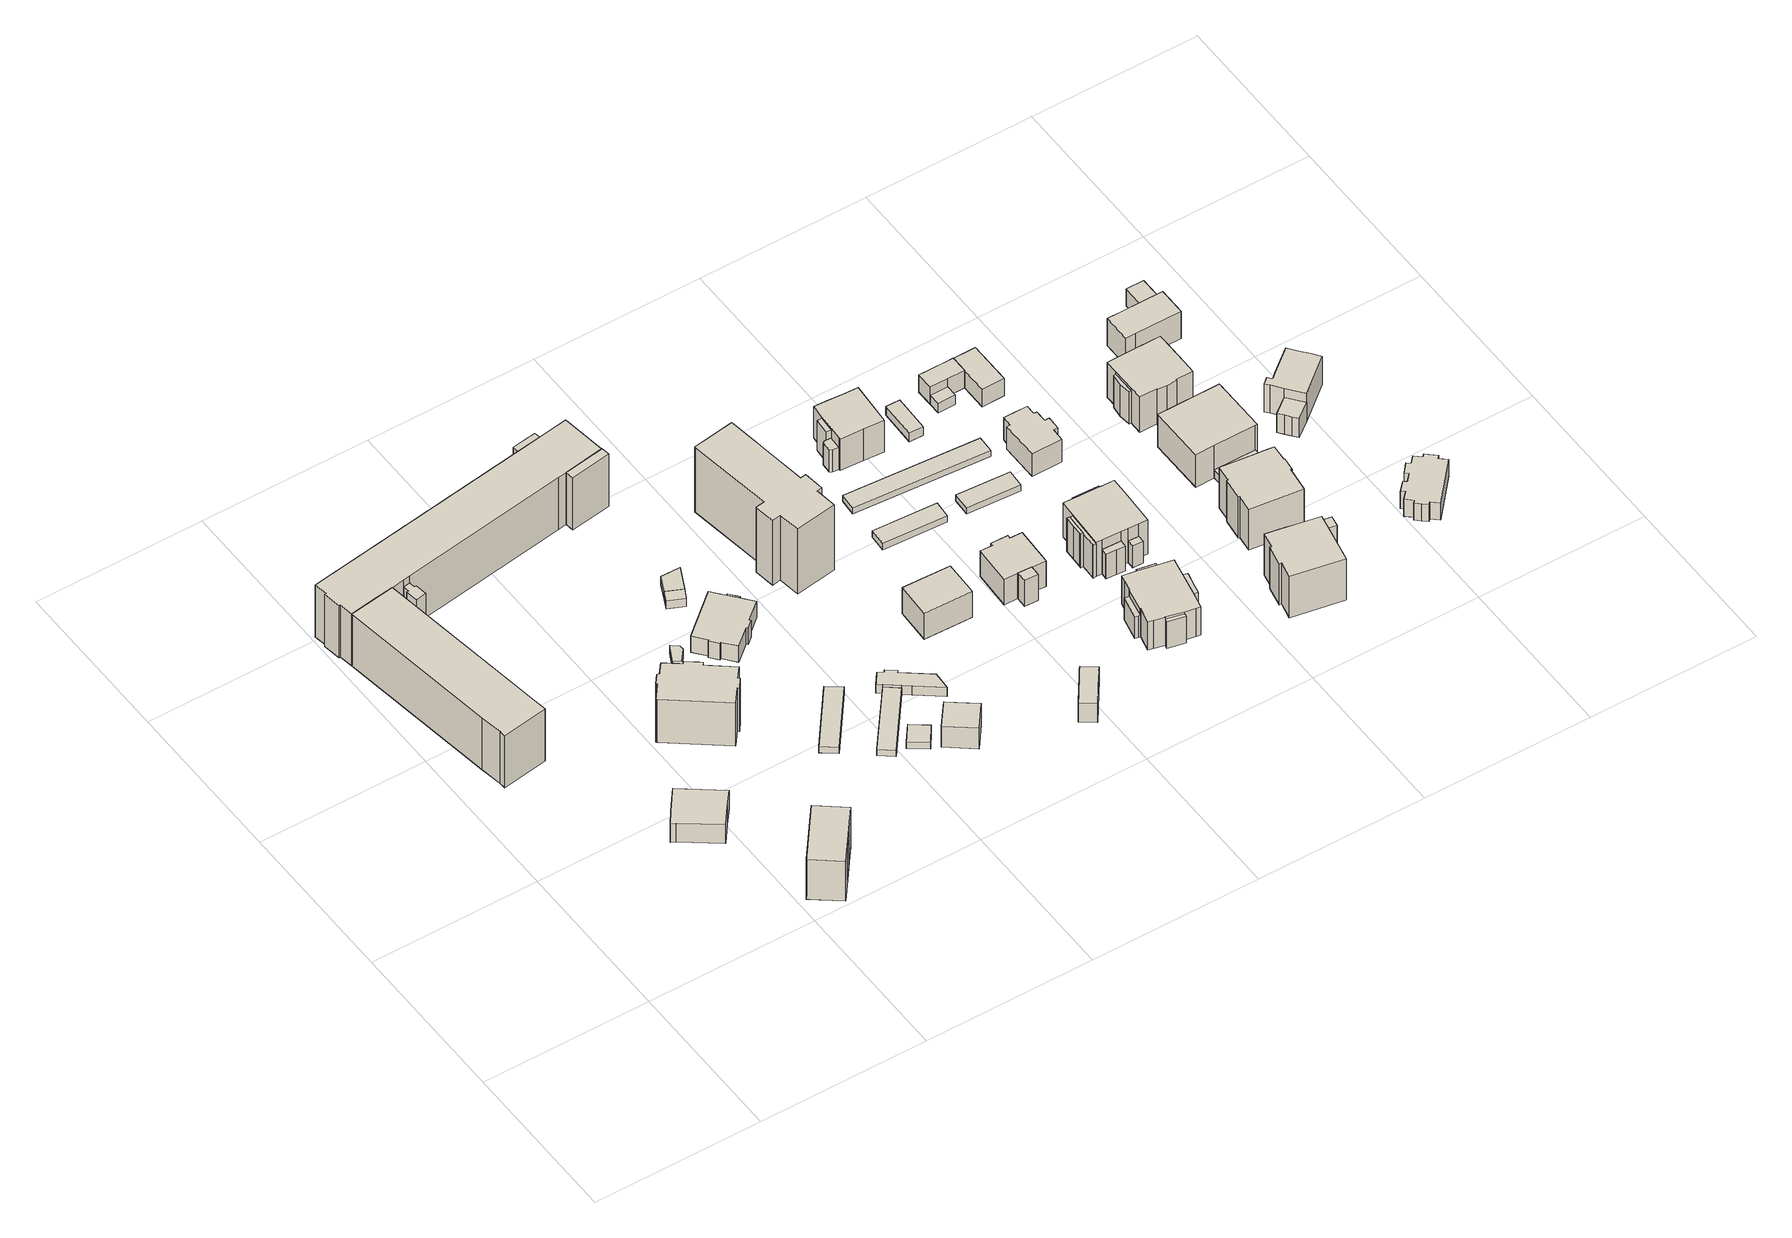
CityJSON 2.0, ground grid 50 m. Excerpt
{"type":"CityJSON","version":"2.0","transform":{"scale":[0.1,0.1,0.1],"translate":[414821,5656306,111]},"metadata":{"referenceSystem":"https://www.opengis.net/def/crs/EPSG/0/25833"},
"CityObjects":{
"building1":{"type":"Building","attributes":{"Dachtyp_tdc":"tdcGableRoof","Gemeindeschluessel":14612000,"Dachneigung":30.15,"QualitaetDacherkennung":84,"Geometrietyp2DReferenz":"3000","measuredHeight":8.69,"function":"31001_9998","roofType":"3100"},"geometry":[{"type":"Solid","lod":"1","boundaries":[[[[0,1,2,3,4,5,6,7]],[[8,9,10,11,12,13,14,15]],[[7,9,8,0]],[[6,10,9,7]],[[5,11,10,6]],[[4,12,11,5]],[[3,13,12,4]],[[2,14,13,3]],[[1,15,14,2]],[[0,8,15,1]]]]}]},
"building2":{"type":"Building","attributes":{"Dachtyp_tdc":"tdcFreeFormRoof","Gemeindeschluessel":14612000,"Dachneigung":37.11,"QualitaetDacherkennung":81,"Geometrietyp2DReferenz":"3000","measuredHeight":16.28,"function":"31001_9998","roofType":"5000"},"geometry":[{"type":"Solid","lod":"1","boundaries":[[[[16,17,18,19,20,21,22]],[[23,24,25,26,27,28,29]],[[22,24,23,16]],[[21,25,24,22]],[[20,26,25,21]],[[19,27,26,20]],[[18,28,27,19]],[[17,29,28,18]],[[16,23,29,17]]]]}]},
"building3":{"type":"Building","attributes":{"name":"Universitätsklinikum Carl Gustav Carus Dresden","Gemeindeschluessel":14612000,"Geometrietyp2DReferenz":"3000","function":"31001_3051","roofType":"9999"},"children":["building3-1","building3-2","building3-3","building3-4","building3-5","building3-6"]},
"building3-1":{"type":"BuildingPart","attributes":{"Dachtyp_tdc":"tdcGableRoof","Dachneigung":32.02,"QualitaetDacherkennung":61,"Geometrietyp2DReferenz":"3000","measuredHeight":19.4,"roofType":"3100"},"parents":["building3"],"geometry":[{"type":"Solid","lod":"1","boundaries":[[[[30,31,32,33,34,35]],[[36,37,38,39,40,41]],[[35,37,36,30]],[[34,38,37,35]],[[33,39,38,34]],[[32,40,39,33]],[[31,41,40,32]],[[30,36,41,31]]]]}]},
"building3-2":{"type":"BuildingPart","attributes":{"Dachtyp_tdc":"tdcPolyFlatRoof","Dachneigung":0,"QualitaetDacherkennung":53,"Geometrietyp2DReferenz":"3000","measuredHeight":16.36,"roofType":"1000"},"parents":["building3"],"geometry":[{"type":"Solid","lod":"1","boundaries":[[[[42,43,44,45,46,47,48,49]],[[50,51,52,53,54,55,56,57]],[[49,51,50,42]],[[48,52,51,49]],[[47,53,52,48]],[[46,54,53,47]],[[45,55,54,46]],[[44,56,55,45]],[[43,57,56,44]],[[42,50,57,43]]]]}]},
"building3-3":{"type":"BuildingPart","attributes":{"Dachtyp_tdc":"tdcPolyFlatRoof","Dachneigung":36.08,"QualitaetDacherkennung":51,"Geometrietyp2DReferenz":"3000","measuredHeight":17.24,"roofType":"2100"},"parents":["building3"],"geometry":[{"type":"Solid","lod":"1","boundaries":[[[[58,59,60,61]],[[62,63,64,65]],[[61,63,62,58]],[[60,64,63,61]],[[59,65,64,60]],[[58,62,65,59]]]]}]},
"building3-4":{"type":"BuildingPart","attributes":{"Dachtyp_tdc":"tdcHipRoof","Dachneigung":37.6,"QualitaetDacherkennung":72,"Geometrietyp2DReferenz":"3000","measuredHeight":21.62,"roofType":"3200"},"parents":["building3"],"geometry":[{"type":"Solid","lod":"1","boundaries":[[[[66,67,68,69,70,71,72,73,74,75,76,77,78,79,80]],[[38,81,82,83,84,54,53,85,86,87,88,89,90,91,40]],[[79,81,38,80]],[[78,82,81,79]],[[77,83,82,78]],[[76,84,83,77]],[[75,54,84,76]],[[74,53,54,75]],[[73,85,53,74]],[[72,86,85,73]],[[71,87,86,72]],[[70,88,87,71]],[[69,89,88,70]],[[68,90,89,69]],[[67,91,90,68]],[[66,40,91,67]],[[80,38,40,66]]]]}]},
"building3-5":{"type":"BuildingPart","attributes":{"Dachtyp_tdc":"tdcGableRoof","Dachneigung":40.35,"QualitaetDacherkennung":39,"Geometrietyp2DReferenz":"3000","measuredHeight":21.62,"roofType":"3100"},"parents":["building3"],"geometry":[{"type":"Solid","lod":"1","boundaries":[[[[92,93,94,95]],[[82,96,97,83]],[[95,96,82,92]],[[94,97,96,95]],[[93,83,97,94]],[[92,82,83,93]]]]}]},
"building3-6":{"type":"BuildingPart","attributes":{"Dachtyp_tdc":"tdcHipAndGableRoof","Dachneigung":37.41,"QualitaetDacherkennung":84,"Geometrietyp2DReferenz":"3000","measuredHeight":21.58,"roofType":"5000"},"parents":["building3"],"geometry":[{"type":"Solid","lod":"1","boundaries":[[[[98,99,100,101,102,103,104,105,106]],[[86,107,85,64,63,108,109,110,111]],[[106,107,86,98]],[[105,85,107,106]],[[104,64,85,105]],[[103,63,64,104]],[[102,108,63,103]],[[101,109,108,102]],[[100,110,109,101]],[[99,111,110,100]],[[98,86,111,99]]]]}]},
"building4":{"type":"Building","attributes":{"Dachtyp_tdc":"tdcHipRoof","Gemeindeschluessel":14612000,"Dachneigung":28.45,"QualitaetDacherkennung":73,"Geometrietyp2DReferenz":"3000","measuredHeight":17.47,"function":"31001_9998","roofType":"3200"},"geometry":[{"type":"Solid","lod":"1","boundaries":[[[[112,113,114,115,116,117,118,119,120,121,122,123,124,125,126,127,128,129,130,131]],[[132,133,134,135,136,137,138,139,140,141,142,143,144,145,146,147,148,149,150,151]],[[131,133,132,112]],[[130,134,133,131]],[[129,135,134,130]],[[128,136,135,129]],[[127,137,136,128]],[[126,138,137,127]],[[125,139,138,126]],[[124,140,139,125]],[[123,141,140,124]],[[122,142,141,123]],[[121,143,142,122]],[[120,144,143,121]],[[119,145,144,120]],[[118,146,145,119]],[[117,147,146,118]],[[116,148,147,117]],[[115,149,148,116]],[[114,150,149,115]],[[113,151,150,114]],[[112,132,151,113]]]]}]},
"building5":{"type":"Building","attributes":{"Dachtyp_tdc":"tdcPolyFlatRoof","Gemeindeschluessel":14612000,"Dachneigung":4.74,"QualitaetDacherkennung":60,"Geometrietyp2DReferenz":"3000","measuredHeight":3.16,"function":"31001_9998","roofType":"2100"},"geometry":[{"type":"Solid","lod":"1","boundaries":[[[[152,153,154,155,156,157,158,159,160]],[[161,162,163,164,165,166,167,168,169]],[[160,162,161,152]],[[159,163,162,160]],[[158,164,163,159]],[[157,165,164,158]],[[156,166,165,157]],[[155,167,166,156]],[[154,168,167,155]],[[153,169,168,154]],[[152,161,169,153]]]]}]},
"building6":{"type":"Building","attributes":{"Dachtyp_tdc":"tdcPolyFlatRoof","Gemeindeschluessel":14612000,"Dachneigung":6.31,"QualitaetDacherkennung":69,"Geometrietyp2DReferenz":"3000","measuredHeight":3.09,"function":"31001_9998","roofType":"2100"},"geometry":[{"type":"Solid","lod":"1","boundaries":[[[[170,171,172,173,174]],[[165,164,175,176,177]],[[174,164,165,170]],[[173,175,164,174]],[[172,176,175,173]],[[171,177,176,172]],[[170,165,177,171]]]]}]},
"building7":{"type":"Building","attributes":{"Dachtyp_tdc":"tdcPolyFlatRoof","Gemeindeschluessel":14612000,"Dachneigung":2.69,"QualitaetDacherkennung":79,"Geometrietyp2DReferenz":"3000","measuredHeight":2.33,"function":"31001_2463","roofType":"2100"},"geometry":[{"type":"Solid","lod":"1","boundaries":[[[[178,179,180,181]],[[182,183,184,185]],[[181,183,182,178]],[[180,184,183,181]],[[179,185,184,180]],[[178,182,185,179]]]]}]},
"building8":{"type":"Building","attributes":{"Gemeindeschluessel":14612000,"Geometrietyp2DReferenz":"3000","function":"31001_9998","roofType":"9999"},"children":["building8-1","building8-2"]},
"building8-1":{"type":"BuildingPart","attributes":{"Dachtyp_tdc":"tdcHipRoof","Dachneigung":27.41,"QualitaetDacherkennung":85,"Geometrietyp2DReferenz":"3000","measuredHeight":7.79,"roofType":"3200"},"parents":["building8"],"geometry":[{"type":"Solid","lod":"1","boundaries":[[[[186,187,188,189,190,191,192,193,194,195,196,197,198,199,200]],[[201,202,203,204,205,206,207,208,209,210,211,212,213,214,215]],[[200,202,201,186]],[[199,203,202,200]],[[198,204,203,199]],[[197,205,204,198]],[[196,206,205,197]],[[195,207,206,196]],[[194,208,207,195]],[[193,209,208,194]],[[192,210,209,193]],[[191,211,210,192]],[[190,212,211,191]],[[189,213,212,190]],[[188,214,213,189]],[[187,215,214,188]],[[186,201,215,187]]]]}]},
"building8-2":{"type":"BuildingPart","attributes":{"Dachtyp_tdc":"tdcPolyFlatRoof","Dachneigung":28.99,"QualitaetDacherkennung":50,"Geometrietyp2DReferenz":"3000","measuredHeight":4.67,"roofType":"2100"},"parents":["building8"],"geometry":[{"type":"Solid","lod":"1","boundaries":[[[[216,217,218,219]],[[211,220,221,212]],[[219,220,211,216]],[[218,221,220,219]],[[217,212,221,218]],[[216,211,212,217]]]]}]},
"building9":{"type":"Building","attributes":{"Dachtyp_tdc":"tdcPolyFlatRoof","Gemeindeschluessel":14612000,"Dachneigung":0,"QualitaetDacherkennung":72,"Geometrietyp2DReferenz":"3000","measuredHeight":2.85,"function":"31001_9998","roofType":"1000"},"geometry":[{"type":"Solid","lod":"1","boundaries":[[[[222,223,224,225]],[[226,227,228,229]],[[225,227,226,222]],[[224,228,227,225]],[[223,229,228,224]],[[222,226,229,223]]]]}]},
"building10":{"type":"Building","attributes":{"Dachtyp_tdc":"tdcPolyFlatRoof","Gemeindeschluessel":14612000,"Dachneigung":0,"QualitaetDacherkennung":70,"Geometrietyp2DReferenz":"3000","measuredHeight":2.24,"function":"31001_2463","roofType":"1000"},"geometry":[{"type":"Solid","lod":"1","boundaries":[[[[230,231,232,233]],[[234,235,236,237]],[[233,235,234,230]],[[232,236,235,233]],[[231,237,236,232]],[[230,234,237,231]]]]}]},
"building11":{"type":"Building","attributes":{"Dachtyp_tdc":"tdcPolyFlatRoof","Gemeindeschluessel":14612000,"Dachneigung":0,"QualitaetDacherkennung":82,"Geometrietyp2DReferenz":"3000","measuredHeight":2.35,"function":"31001_9998","roofType":"1000"},"geometry":[{"type":"Solid","lod":"1","boundaries":[[[[238,239,240,241]],[[242,243,244,245]],[[241,243,242,238]],[[240,244,243,241]],[[239,245,244,240]],[[238,242,245,239]]]]}]},
"building12":{"type":"Building","attributes":{"Dachtyp_tdc":"tdcPolyFlatRoof","Gemeindeschluessel":14612000,"Dachneigung":0,"QualitaetDacherkennung":76,"Geometrietyp2DReferenz":"3000","measuredHeight":2.82,"function":"31001_9998","roofType":"1000"},"geometry":[{"type":"Solid","lod":"1","boundaries":[[[[224,223,246,247]],[[228,248,249,229]],[[247,248,228,224]],[[246,249,248,247]],[[223,229,249,246]],[[224,228,229,223]]]]}]},
"building13":{"type":"Building","attributes":{"Dachtyp_tdc":"tdcTentRoof","Gemeindeschluessel":14612000,"Dachneigung":28.38,"QualitaetDacherkennung":79,"Geometrietyp2DReferenz":"3000","measuredHeight":8.65,"function":"31001_9998","roofType":"3500"},"geometry":[{"type":"Solid","lod":"1","boundaries":[[[[250,251,252,253]],[[254,255,256,257]],[[253,255,254,250]],[[252,256,255,253]],[[251,257,256,252]],[[250,254,257,251]]]]}]},
"building14":{"type":"Building","attributes":{"Dachtyp_tdc":"tdcPolyFlatRoof","Gemeindeschluessel":14612000,"Dachneigung":5.98,"QualitaetDacherkennung":64,"Geometrietyp2DReferenz":"3000","measuredHeight":3.49,"function":"31001_9998","roofType":"2100"},"geometry":[{"type":"Solid","lod":"1","boundaries":[[[[258,259,260,261,262,263,264,265,266,267,268]],[[269,270,271,272,273,274,275,276,277,278,279]],[[268,270,269,258]],[[267,271,270,268]],[[266,272,271,267]],[[265,273,272,266]],[[264,274,273,265]],[[263,275,274,264]],[[262,276,275,263]],[[261,277,276,262]],[[260,278,277,261]],[[259,279,278,260]],[[258,269,279,259]]]]}]},
"building15":{"type":"Building","attributes":{"name":"Universitätsklinikum Carl Gustav Carus Dresden","Dachtyp_tdc":"tdcFreeFormRoof","Gemeindeschluessel":14612000,"Dachneigung":13.15,"QualitaetDacherkennung":20,"Geometrietyp2DReferenz":"3000","measuredHeight":24.28,"function":"31001_3051","roofType":"5000"},"geometry":[{"type":"Solid","lod":"1","boundaries":[[[[280,281,282,283,284,285,286,287,288,289,290,291,292,293,294]],[[295,296,297,298,299,300,301,302,303,304,305,306,307,308,309]],[[294,296,295,280]],[[293,297,296,294]],[[292,298,297,293]],[[291,299,298,292]],[[290,300,299,291]],[[289,301,300,290]],[[288,302,301,289]],[[287,303,302,288]],[[286,304,303,287]],[[285,305,304,286]],[[284,306,305,285]],[[283,307,306,284]],[[282,308,307,283]],[[281,309,308,282]],[[280,295,309,281]]]]}]},
"building16":{"type":"Building","attributes":{"Dachtyp_tdc":"tdcGableRoof","Gemeindeschluessel":14612000,"Dachneigung":38.38,"QualitaetDacherkennung":42,"Geometrietyp2DReferenz":"3000","measuredHeight":12.03,"function":"31001_9998","roofType":"3100"},"geometry":[{"type":"Solid","lod":"1","boundaries":[[[[310,311,312,313]],[[314,315,316,317]],[[313,315,314,310]],[[312,316,315,313]],[[311,317,316,312]],[[310,314,317,311]]]]}]},
"building17":{"type":"Building","attributes":{"Dachtyp_tdc":"tdcGableRoof","Gemeindeschluessel":14612000,"Dachneigung":11.23,"QualitaetDacherkennung":9,"Geometrietyp2DReferenz":"3000","measuredHeight":7.99,"function":"31001_9998","roofType":"3100"},"geometry":[{"type":"Solid","lod":"1","boundaries":[[[[318,319,320,321,322,323,324,325]],[[326,327,328,329,330,331,332,333]],[[325,327,326,318]],[[324,328,327,325]],[[323,329,328,324]],[[322,330,329,323]],[[321,331,330,322]],[[320,332,331,321]],[[319,333,332,320]],[[318,326,333,319]]]]}]},
"building18":{"type":"Building","attributes":{"Dachtyp_tdc":"tdcPolyFlatRoof","Gemeindeschluessel":14612000,"Dachneigung":2.63,"QualitaetDacherkennung":69,"Geometrietyp2DReferenz":"3000","measuredHeight":2.4,"function":"31001_2463","roofType":"2100"},"geometry":[{"type":"Solid","lod":"1","boundaries":[[[[334,335,336,337]],[[338,339,340,341]],[[337,339,338,334]],[[336,340,339,337]],[[335,341,340,336]],[[334,338,341,335]]]]}]},
"building19":{"type":"Building","attributes":{"Gemeindeschluessel":14612000,"Geometrietyp2DReferenz":"3000","function":"31001_9998","roofType":"9999"},"children":["building19-1","building19-2"]},
"building19-1":{"type":"BuildingPart","attributes":{"Dachtyp_tdc":"tdcGableRoof","Dachneigung":32.02,"QualitaetDacherkennung":70,"Geometrietyp2DReferenz":"3000","measuredHeight":9.95,"roofType":"3100"},"parents":["building19"],"geometry":[{"type":"Solid","lod":"1","boundaries":[[[[342,343,344,345]],[[346,347,348,349]],[[345,347,346,342]],[[344,348,347,345]],[[343,349,348,344]],[[342,346,349,343]]]]}]},
"building19-2":{"type":"BuildingPart","attributes":{"Dachtyp_tdc":"tdcFreeFormRoof","Dachneigung":32.27,"QualitaetDacherkennung":68,"Geometrietyp2DReferenz":"3000","measuredHeight":11.32,"roofType":"5000"},"parents":["building19"],"geometry":[{"type":"Solid","lod":"1","boundaries":[[[[350,351,352,353,354,355,356,357,358,359]],[[346,360,361,362,363,364,365,366,367,347]],[[358,360,346,359]],[[357,361,360,358]],[[356,362,361,357]],[[355,363,362,356]],[[354,364,363,355]],[[353,365,364,354]],[[352,366,365,353]],[[351,367,366,352]],[[350,347,367,351]],[[359,346,347,350]]]]}]},
"building20":{"type":"Building","attributes":{"Gemeindeschluessel":14612000,"Geometrietyp2DReferenz":"3000","function":"31001_9998","roofType":"9999"},"children":["building20-1","building20-2","building20-3","building20-4"]},
"building20-1":{"type":"BuildingPart","attributes":{"Dachtyp_tdc":"tdcGableRoof","Dachneigung":64.14,"QualitaetDacherkennung":11,"Geometrietyp2DReferenz":"3000","measuredHeight":8.4,"roofType":"3100"},"parents":["building20"],"geometry":[{"type":"Solid","lod":"1","boundaries":[[[[368,369,370,371]],[[372,373,374,375]],[[371,373,372,368]],[[370,374,373,371]],[[369,375,374,370]],[[368,372,375,369]]]]}]},
"building20-2":{"type":"BuildingPart","attributes":{"Dachtyp_tdc":"tdcHipAndGableRoof","Dachneigung":10.52,"QualitaetDacherkennung":44,"Geometrietyp2DReferenz":"3000","measuredHeight":11.91,"roofType":"5000"},"parents":["building20"],"geometry":[{"type":"Solid","lod":"1","boundaries":[[[[376,377,378,379,380,381,382,383,384,385]],[[386,387,388,389,390,374,373,391,392,393]],[[385,387,386,376]],[[384,388,387,385]],[[383,389,388,384]],[[382,390,389,383]],[[381,374,390,382]],[[380,373,374,381]],[[379,391,373,380]],[[378,392,391,379]],[[377,393,392,378]],[[376,386,393,377]]]]}]},
"building20-3":{"type":"BuildingPart","attributes":{"Dachtyp_tdc":"tdcPolyFlatRoof","Dachneigung":11.45,"QualitaetDacherkennung":56,"Geometrietyp2DReferenz":"3000","measuredHeight":8.16,"roofType":"2100"},"parents":["building20"],"geometry":[{"type":"Solid","lod":"1","boundaries":[[[[394,395,396,397,398,399,400]],[[401,402,403,404,405,388,387]],[[400,402,401,394]],[[399,403,402,400]],[[398,404,403,399]],[[397,405,404,398]],[[396,388,405,397]],[[395,387,388,396]],[[394,401,387,395]]]]}]},
"building20-4":{"type":"BuildingPart","attributes":{"Dachtyp_tdc":"tdcPolyFlatRoof","Dachneigung":0,"QualitaetDacherkennung":85,"Geometrietyp2DReferenz":"3000","measuredHeight":10.81,"roofType":"1000"},"parents":["building20"],"geometry":[{"type":"Solid","lod":"1","boundaries":[[[[406,407,408,409]],[[405,410,389,388]],[[409,410,405,406]],[[408,389,410,409]],[[407,388,389,408]],[[406,405,388,407]]]]}]},
"building21":{"type":"Building","attributes":{"Dachtyp_tdc":"tdcPolyFlatRoof","Gemeindeschluessel":14612000,"Dachneigung":2.94,"QualitaetDacherkennung":84,"Geometrietyp2DReferenz":"3000","measuredHeight":2.31,"function":"31001_2463","roofType":"2100"},"geometry":[{"type":"Solid","lod":"1","boundaries":[[[[411,412,413,414]],[[415,416,417,418]],[[414,416,415,411]],[[413,417,416,414]],[[412,418,417,413]],[[411,415,418,412]]]]}]},
"building22":{"type":"Building","attributes":{"Gemeindeschluessel":14612000,"Geometrietyp2DReferenz":"3000","function":"31001_9998","roofType":"9999"},"children":["building22-1","building22-2","building22-3","building22-4","building22-5"]},
"building22-1":{"type":"BuildingPart","attributes":{"Dachtyp_tdc":"tdcFreeFormRoof","Dachneigung":71.74,"QualitaetDacherkennung":34,"Geometrietyp2DReferenz":"3000","measuredHeight":8.92,"roofType":"5000"},"parents":["building22"],"geometry":[{"type":"Solid","lod":"1","boundaries":[[[[419,420,421,422,423,424]],[[425,426,427,428,429,430]],[[424,426,425,419]],[[423,427,426,424]],[[422,428,427,423]],[[421,429,428,422]],[[420,430,429,421]],[[419,425,430,420]]]]}]},
"building22-2":{"type":"BuildingPart","attributes":{"Dachtyp_tdc":"tdcHipRoof","Dachneigung":19.64,"QualitaetDacherkennung":79,"Geometrietyp2DReferenz":"3000","measuredHeight":11.51,"roofType":"3200"},"parents":["building22"],"geometry":[{"type":"Solid","lod":"1","boundaries":[[[[431,432,433,434,435,436,437,438,439,440,441,442,443,444,445,446,447,448,449]],[[427,450,451,452,453,454,455,456,457,458,459,460,461,462,463,464,465,466,428]],[[449,450,427,431]],[[448,451,450,449]],[[447,452,451,448]],[[446,453,452,447]],[[445,454,453,446]],[[444,455,454,445]],[[443,456,455,444]],[[442,457,456,443]],[[441,458,457,442]],[[440,459,458,441]],[[439,460,459,440]],[[438,461,460,439]],[[437,462,461,438]],[[436,463,462,437]],[[435,464,463,436]],[[434,465,464,435]],[[433,466,465,434]],[[432,428,466,433]],[[431,427,428,432]]]]}]},
"building22-3":{"type":"BuildingPart","attributes":{"Dachtyp_tdc":"tdcGableRoof","Dachneigung":20.55,"QualitaetDacherkennung":45,"Geometrietyp2DReferenz":"3000","measuredHeight":10.06,"roofType":"3100"},"parents":["building22"],"geometry":[{"type":"Solid","lod":"1","boundaries":[[[[467,468,469,470,471]],[[461,472,473,463,462]],[[471,472,461,467]],[[470,473,472,471]],[[469,463,473,470]],[[468,462,463,469]],[[467,461,462,468]]]]}]},
"building22-4":{"type":"BuildingPart","attributes":{"Dachtyp_tdc":"tdcGableRoof","Dachneigung":20.48,"QualitaetDacherkennung":69,"Geometrietyp2DReferenz":"3000","measuredHeight":10.44,"roofType":"3100"},"parents":["building22"],"geometry":[{"type":"Solid","lod":"1","boundaries":[[[[474,475,476,477,478,479,480,481]],[[482,457,483,484,485,486,487,458]],[[481,457,482,474]],[[480,483,457,481]],[[479,484,483,480]],[[478,485,484,479]],[[477,486,485,478]],[[476,487,486,477]],[[475,458,487,476]],[[474,482,458,475]]]]}]},
"building22-5":{"type":"BuildingPart","attributes":{"Dachtyp_tdc":"tdcGableRoof","Dachneigung":20.43,"QualitaetDacherkennung":37,"Geometrietyp2DReferenz":"3000","measuredHeight":10.08,"roofType":"3100"},"parents":["building22"],"geometry":[{"type":"Solid","lod":"1","boundaries":[[[[488,489,490,491]],[[453,492,493,454]],[[491,492,453,488]],[[490,493,492,491]],[[489,454,493,490]],[[488,453,454,489]]]]}]},
"building23":{"type":"Building","attributes":{"Dachtyp_tdc":"tdcPolyFlatRoof","Gemeindeschluessel":14612000,"Dachneigung":3,"QualitaetDacherkennung":87,"Geometrietyp2DReferenz":"3000","measuredHeight":2.35,"function":"31001_2463","roofType":"2100"},"geometry":[{"type":"Solid","lod":"1","boundaries":[[[[494,495,496,497]],[[498,499,500,501]],[[497,499,498,494]],[[496,500,499,497]],[[495,501,500,496]],[[494,498,501,495]]]]}]},
"building24":{"type":"Building","attributes":{"Gemeindeschluessel":14612000,"Geometrietyp2DReferenz":"3000","function":"31001_9998","roofType":"9999"},"children":["building24-1","building24-2","building24-3","building24-4","building24-5","building24-6","building24-7"]},
"building24-1":{"type":"BuildingPart","attributes":{"Dachtyp_tdc":"tdcFreeFormRoof","Dachneigung":20.09,"QualitaetDacherkennung":16,"Geometrietyp2DReferenz":"3000","measuredHeight":7.92,"roofType":"5000"},"parents":["building24"],"geometry":[{"type":"Solid","lod":"1","boundaries":[[[[502,503,504,505]],[[506,507,508,509]],[[505,506,509,502]],[[504,507,506,505]],[[503,508,507,504]],[[502,509,508,503]]]]}]},
"building24-2":{"type":"BuildingPart","attributes":{"Dachtyp_tdc":"tdcFreeFormRoof","Dachneigung":82.43,"QualitaetDacherkennung":57,"Geometrietyp2DReferenz":"3000","measuredHeight":13.72,"roofType":"5000"},"parents":["building24"],"geometry":[{"type":"Solid","lod":"1","boundaries":[[[[510,511,512,513,514,515]],[[516,517,518,519,520,521]],[[515,517,516,510]],[[514,518,517,515]],[[513,519,518,514]],[[512,520,519,513]],[[511,521,520,512]],[[510,516,521,511]]]]}]},
"building24-3":{"type":"BuildingPart","attributes":{"Dachtyp_tdc":"tdcGableRoof","Dachneigung":46.03,"QualitaetDacherkennung":40,"Geometrietyp2DReferenz":"3000","measuredHeight":13.81,"roofType":"3100"},"parents":["building24"],"geometry":[{"type":"Solid","lod":"1","boundaries":[[[[522,523,524,525]],[[526,527,528,529]],[[525,527,526,522]],[[524,528,527,525]],[[523,529,528,524]],[[522,526,529,523]]]]}]},
"building24-4":{"type":"BuildingPart","attributes":{"Dachtyp_tdc":"tdcGableRoof","Dachneigung":61.33,"QualitaetDacherkennung":14,"Geometrietyp2DReferenz":"3000","measuredHeight":11.61,"roofType":"3100"},"parents":["building24"],"geometry":[{"type":"Solid","lod":"1","boundaries":[[[[530,531,532,533,534,535,536,537]],[[538,539,540,541,542,543,544,545]],[[537,539,538,530]],[[536,540,539,537]],[[535,541,540,536]],[[534,542,541,535]],[[533,543,542,534]],[[532,544,543,533]],[[531,545,544,532]],[[530,538,545,531]]]]}]},
"building24-5":{"type":"BuildingPart","attributes":{"Dachtyp_tdc":"tdcTentRoof","Dachneigung":32.13,"QualitaetDacherkennung":49,"Geometrietyp2DReferenz":"3000","measuredHeight":14.82,"roofType":"3500"},"parents":["building24"],"geometry":[{"type":"Solid","lod":"1","boundaries":[[[[546,547,548,549,550,551,552,553,554,555,556,557,558]],[[529,559,560,561,562,509,508,545,543,519,518,563,526]],[[558,559,529,546]],[[557,560,559,558]],[[556,561,560,557]],[[555,562,561,556]],[[554,509,562,555]],[[553,508,509,554]],[[552,545,508,553]],[[551,543,545,552]],[[550,519,543,551]],[[549,518,519,550]],[[548,563,518,549]],[[547,526,563,548]],[[546,529,526,547]]]]}]},
"building24-6":{"type":"BuildingPart","attributes":{"Dachtyp_tdc":"tdcGableRoof","Dachneigung":44.98,"QualitaetDacherkennung":88,"Geometrietyp2DReferenz":"3000","measuredHeight":13.79,"roofType":"3100"},"parents":["building24"],"geometry":[{"type":"Solid","lod":"1","boundaries":[[[[564,565,566,567,568,569,570,571]],[[517,572,516,573,574,575,576,577]],[[571,572,517,564]],[[570,516,572,571]],[[569,573,516,570]],[[568,574,573,569]],[[567,575,574,568]],[[566,576,575,567]],[[565,577,576,566]],[[564,517,577,565]]]]}]},
"building24-7":{"type":"BuildingPart","attributes":{"Dachtyp_tdc":"tdcGableRoof","Dachneigung":45.85,"QualitaetDacherkennung":66,"Geometrietyp2DReferenz":"3000","measuredHeight":13.88,"roofType":"3100"},"parents":["building24"],"geometry":[{"type":"Solid","lod":"1","boundaries":[[[[578,579,580,581,582,583,584,585]],[[586,562,587,561,588,589,590,591]],[[585,562,586,578]],[[584,587,562,585]],[[583,561,587,584]],[[582,588,561,583]],[[581,589,588,582]],[[580,590,589,581]],[[579,591,590,580]],[[578,586,591,579]]]]}]},
"building25":{"type":"Building","attributes":{"Dachtyp_tdc":"tdcPolyFlatRoof","Gemeindeschluessel":14612000,"Dachneigung":4.37,"QualitaetDacherkennung":87,"Geometrietyp2DReferenz":"3000","measuredHeight":3.18,"function":"31001_9998","roofType":"2100"},"geometry":[{"type":"Solid","lod":"1","boundaries":[[[[592,593,594,595]],[[596,597,598,599]],[[595,597,596,592]],[[594,598,597,595]],[[593,599,598,594]],[[592,596,599,593]]]]}]},
"building26":{"type":"Building","attributes":{"Dachtyp_tdc":"tdcFreeFormRoof","Gemeindeschluessel":14612000,"Dachneigung":13.93,"QualitaetDacherkennung":90,"Geometrietyp2DReferenz":"3000","measuredHeight":8.88,"function":"31001_9998","roofType":"5000"},"geometry":[{"type":"Solid","lod":"1","boundaries":[[[[600,601,602,603,604,605,606,607,608,609,610,611,612,613,614]],[[615,616,617,618,619,620,621,622,623,624,625,626,627,628,629]],[[614,616,615,600]],[[613,617,616,614]],[[612,618,617,613]],[[611,619,618,612]],[[610,620,619,611]],[[609,621,620,610]],[[608,622,621,609]],[[607,623,622,608]],[[606,624,623,607]],[[605,625,624,606]],[[604,626,625,605]],[[603,627,626,604]],[[602,628,627,603]],[[601,629,628,602]],[[600,615,629,601]]]]}]},
"building27":{"type":"Building","attributes":{"Gemeindeschluessel":14612000,"Geometrietyp2DReferenz":"3000","function":"31001_9998","roofType":"9999"},"children":["building27-1","building27-2","building27-3"]},
"building27-1":{"type":"BuildingPart","attributes":{"Dachtyp_tdc":"tdcPolyFlatRoof","Dachneigung":0,"QualitaetDacherkennung":64,"Geometrietyp2DReferenz":"3000","measuredHeight":6.33,"roofType":"1000"},"parents":["building27"],"geometry":[{"type":"Solid","lod":"1","boundaries":[[[[630,631,632,633,634,635]],[[636,637,638,639,640,641]],[[635,637,636,630]],[[634,638,637,635]],[[633,639,638,634]],[[632,640,639,633]],[[631,641,640,632]],[[630,636,641,631]]]]}]},
"building27-2":{"type":"BuildingPart","attributes":{"Dachtyp_tdc":"tdcPolyFlatRoof","Dachneigung":0,"QualitaetDacherkennung":73,"Geometrietyp2DReferenz":"3000","measuredHeight":6.27,"roofType":"1000"},"parents":["building27"],"geometry":[{"type":"Solid","lod":"1","boundaries":[[[[642,643,644,645,646]],[[647,648,641,640,649]],[[646,648,647,642]],[[645,641,648,646]],[[644,640,641,645]],[[643,649,640,644]],[[642,647,649,643]]]]}]},
"building27-3":{"type":"BuildingPart","attributes":{"Dachtyp_tdc":"tdcPolyFlatRoof","Dachneigung":0,"QualitaetDacherkennung":84,"Geometrietyp2DReferenz":"3000","measuredHeight":3.51,"roofType":"1000"},"parents":["building27"],"geometry":[{"type":"Solid","lod":"1","boundaries":[[[[650,651,652,653]],[[636,654,655,637]],[[653,654,636,650]],[[652,655,654,653]],[[651,637,655,652]],[[650,636,637,651]]]]}]},
"building28":{"type":"Building","attributes":{"Gemeindeschluessel":14612000,"Geometrietyp2DReferenz":"3000","function":"31001_9998","roofType":"9999"},"children":["building28-1","building28-2"]},
"building28-1":{"type":"BuildingPart","attributes":{"Dachtyp_tdc":"tdcPolyFlatRoof","Dachneigung":11.61,"QualitaetDacherkennung":45,"Geometrietyp2DReferenz":"3000","measuredHeight":14.33,"roofType":"2100"},"parents":["building28"],"geometry":[{"type":"Solid","lod":"1","boundaries":[[[[656,657,658,659]],[[660,661,662,663]],[[659,661,660,656]],[[658,662,661,659]],[[657,663,662,658]],[[656,660,663,657]]]]}]},
"building28-2":{"type":"BuildingPart","attributes":{"Dachtyp_tdc":"tdcTentRoof","Dachneigung":23.36,"QualitaetDacherkennung":53,"Geometrietyp2DReferenz":"3000","measuredHeight":16.71,"roofType":"3500"},"parents":["building28"],"geometry":[{"type":"Solid","lod":"1","boundaries":[[[[664,665,666,667,668,669,670,671,672,673,674,675,676]],[[660,677,678,679,680,681,682,683,684,685,686,687,661]],[[676,677,660,664]],[[675,678,677,676]],[[674,679,678,675]],[[673,680,679,674]],[[672,681,680,673]],[[671,682,681,672]],[[670,683,682,671]],[[669,684,683,670]],[[668,685,684,669]],[[667,686,685,668]],[[666,687,686,667]],[[665,661,687,666]],[[664,660,661,665]]]]}]},
"building29":{"type":"Building","attributes":{"Dachtyp_tdc":"tdcTentRoof","Gemeindeschluessel":14612000,"Dachneigung":25.2,"QualitaetDacherkennung":65,"Geometrietyp2DReferenz":"3000","measuredHeight":16.75,"function":"31001_9998","roofType":"3500"},"geometry":[{"type":"Solid","lod":"1","boundaries":[[[[688,689,690,691,692,693,694,695,696,697,698,699,700,701,702]],[[703,704,705,706,707,708,709,710,711,712,713,714,715,716,717]],[[702,704,703,688]],[[701,705,704,702]],[[700,706,705,701]],[[699,707,706,700]],[[698,708,707,699]],[[697,709,708,698]],[[696,710,709,697]],[[695,711,710,696]],[[694,712,711,695]],[[693,713,712,694]],[[692,714,713,693]],[[691,715,714,692]],[[690,716,715,691]],[[689,717,716,690]],[[688,703,717,689]]]]}]},
"building30":{"type":"Building","attributes":{"Dachtyp_tdc":"tdcPolyFlatRoof","Gemeindeschluessel":14612000,"Dachneigung":0,"QualitaetDacherkennung":78,"Geometrietyp2DReferenz":"3000","measuredHeight":3,"function":"31001_9998","roofType":"1000"},"geometry":[{"type":"Solid","lod":"1","boundaries":[[[[718,719,720,721]],[[722,723,724,725]],[[721,723,722,718]],[[720,724,723,721]],[[719,725,724,720]],[[718,722,725,719]]]]}]},
"building31":{"type":"Building","attributes":{"Dachtyp_tdc":"tdcFreeFormRoof","Gemeindeschluessel":14612000,"Dachneigung":27.63,"QualitaetDacherkennung":60,"Geometrietyp2DReferenz":"3000","measuredHeight":14.03,"function":"31001_9998","roofType":"5000"},"geometry":[{"type":"Solid","lod":"1","boundaries":[[[[726,727,728,729,730,731]],[[732,733,734,724,723,735]],[[731,733,732,726]],[[730,734,733,731]],[[729,724,734,730]],[[728,723,724,729]],[[727,735,723,728]],[[726,732,735,727]]]]}]},
"building32":{"type":"Building","attributes":{"Gemeindeschluessel":14612000,"Geometrietyp2DReferenz":"3000","function":"31001_9998","roofType":"9999"},"children":["building32-1","building32-2","building32-3","building32-4"]},
"building32-1":{"type":"BuildingPart","attributes":{"Dachtyp_tdc":"tdcPolyFlatRoof","Dachneigung":3.15,"QualitaetDacherkennung":31,"Geometrietyp2DReferenz":"3000","measuredHeight":9.18,"roofType":"2100"},"parents":["building32"],"geometry":[{"type":"Solid","lod":"1","boundaries":[[[[736,737,738,739,740]],[[741,742,743,744,745]],[[740,742,741,736]],[[739,743,742,740]],[[738,744,743,739]],[[737,745,744,738]],[[736,741,745,737]]]]}]},
"building32-2":{"type":"BuildingPart","attributes":{"Dachtyp_tdc":"tdcPolyFlatRoof","Dachneigung":12.45,"QualitaetDacherkennung":26,"Geometrietyp2DReferenz":"3000","measuredHeight":10.63,"roofType":"2100"},"parents":["building32"],"geometry":[{"type":"Solid","lod":"1","boundaries":[[[[746,747,748,749]],[[750,751,752,753]],[[749,751,750,746]],[[748,752,751,749]],[[747,753,752,748]],[[746,750,753,747]]]]}]},
"building32-3":{"type":"BuildingPart","attributes":{"Dachtyp_tdc":"tdcFreeFormRoof","Dachneigung":64.93,"QualitaetDacherkennung":47,"Geometrietyp2DReferenz":"3000","measuredHeight":12.08,"roofType":"5000"},"parents":["building32"],"geometry":[{"type":"Solid","lod":"1","boundaries":[[[[754,755,756,757,758]],[[759,760,761,762,763]],[[758,760,759,754]],[[757,761,760,758]],[[756,762,761,757]],[[755,763,762,756]],[[754,759,763,755]]]]}]},
"building32-4":{"type":"BuildingPart","attributes":{"Dachtyp_tdc":"tdcCutTentRoof","Dachneigung":45.3,"QualitaetDacherkennung":52,"Geometrietyp2DReferenz":"3000","measuredHeight":15.03,"roofType":"9999"},"parents":["building32"],"geometry":[{"type":"Solid","lod":"1","boundaries":[[[[764,765,766,767,768,769,770,771,772,773,774,775,776,777]],[[742,741,778,779,780,781,782,783,784,759,763,785,750,753]],[[776,741,742,777]],[[775,778,741,776]],[[774,779,778,775]],[[773,780,779,774]],[[772,781,780,773]],[[771,782,781,772]],[[770,783,782,771]],[[769,784,783,770]],[[768,759,784,769]],[[767,763,759,768]],[[766,785,763,767]],[[765,750,785,766]],[[764,753,750,765]],[[777,742,753,764]]]]}]},
"building33":{"type":"Building","attributes":{"Dachtyp_tdc":"tdcFreeFormRoof","Gemeindeschluessel":14612000,"Dachneigung":10.02,"QualitaetDacherkennung":22,"Geometrietyp2DReferenz":"3000","measuredHeight":10.73,"function":"31001_9998","roofType":"5000"},"geometry":[{"type":"Solid","lod":"1","boundaries":[[[[786,787,788,789,790,791,792,793,794]],[[795,796,797,798,799,800,801,802,803]],[[794,796,795,786]],[[793,797,796,794]],[[792,798,797,793]],[[791,799,798,792]],[[790,800,799,791]],[[789,801,800,790]],[[788,802,801,789]],[[787,803,802,788]],[[786,795,803,787]]]]}]},
"building34":{"type":"Building","attributes":{"Dachtyp_tdc":"tdcFreeFormRoof","Gemeindeschluessel":14612000,"Dachneigung":46.78,"QualitaetDacherkennung":13,"Geometrietyp2DReferenz":"3000","measuredHeight":8.5,"function":"31001_9998","roofType":"5000"},"geometry":[{"type":"Solid","lod":"1","boundaries":[[[[804,805,806,807,808,809]],[[810,811,812,813,814,815]],[[809,811,810,804]],[[808,812,811,809]],[[807,813,812,808]],[[806,814,813,807]],[[805,815,814,806]],[[804,810,815,805]]]]}]},
"building35":{"type":"Building","attributes":{"Dachtyp_tdc":"tdcHipAndGableRoof","Gemeindeschluessel":14612000,"Dachneigung":19.74,"QualitaetDacherkennung":56,"Geometrietyp2DReferenz":"3000","measuredHeight":7.29,"function":"31001_9998","roofType":"5000"},"geometry":[{"type":"Solid","lod":"1","boundaries":[[[[816,817,818,819,820,821,822,823,824,825,826,827,828,829,830,831,832,833,834,835,836]],[[837,838,839,840,841,842,843,844,845,846,847,848,849,850,851,852,853,854,855,856,857]],[[836,838,837,816]],[[835,839,838,836]],[[834,840,839,835]],[[833,841,840,834]],[[832,842,841,833]],[[831,843,842,832]],[[830,844,843,831]],[[829,845,844,830]],[[828,846,845,829]],[[827,847,846,828]],[[826,848,847,827]],[[825,849,848,826]],[[824,850,849,825]],[[823,851,850,824]],[[822,852,851,823]],[[821,853,852,822]],[[820,854,853,821]],[[819,855,854,820]],[[818,856,855,819]],[[817,857,856,818]],[[816,837,857,817]]]]}]},
"building36":{"type":"Building","attributes":{"Dachtyp_tdc":"tdcPolyFlatRoof","Gemeindeschluessel":14612000,"Dachneigung":0,"QualitaetDacherkennung":74,"Geometrietyp2DReferenz":"3000","measuredHeight":6.07,"function":"31001_9998","roofType":"1000"},"geometry":[{"type":"Solid","lod":"1","boundaries":[[[[858,859,860,861]],[[862,863,864,865]],[[861,863,862,858]],[[860,864,863,861]],[[859,865,864,860]],[[858,862,865,859]]]]}]},
"building37":{"type":"Building","attributes":{"Gemeindeschluessel":14612000,"Geometrietyp2DReferenz":"3000","function":"31001_9998","roofType":"9999"},"children":["building37-1","building37-2"]},
"building37-1":{"type":"BuildingPart","attributes":{"Dachtyp_tdc":"tdcHipRoof","Dachneigung":33.97,"QualitaetDacherkennung":74,"Geometrietyp2DReferenz":"3000","measuredHeight":12.37,"roofType":"3200"},"parents":["building37"],"geometry":[{"type":"Solid","lod":"1","boundaries":[[[[866,867,868,869,870,871,872,873,874,875,876]],[[877,878,879,880,881,882,814,813,883,884,885]],[[876,878,877,866]],[[875,879,878,876]],[[874,880,879,875]],[[873,881,880,874]],[[872,882,881,873]],[[871,814,882,872]],[[870,813,814,871]],[[869,883,813,870]],[[868,884,883,869]],[[867,885,884,868]],[[866,877,885,867]]]]}]},
"building37-2":{"type":"BuildingPart","attributes":{"Dachtyp_tdc":"tdcGableRoof","Dachneigung":64.61,"QualitaetDacherkennung":10,"Geometrietyp2DReferenz":"3000","measuredHeight":7.14,"roofType":"3100"},"parents":["building37"],"geometry":[{"type":"Solid","lod":"1","boundaries":[[[[886,887,888,889]],[[890,881,880,891]],[[889,881,890,886]],[[888,880,881,889]],[[887,891,880,888]],[[886,890,891,887]]]]}]}
},
"vertices":[
[495,383,93],[529,426,93],[415,510,93],[381,465,93],[365,444,93],[343,413,93],[355,405,93],[456,332,93],[495,383,25],[456,332,25],[355,405,25],[343,413,25],[365,444,25],[381,465,25],[415,510,25],[529,426,25],
[517,62,166],[595,2,166],[640,60,166],[664,92,166],[676,107,166],[709,150,166],[631,210,166],[517,62,22],[631,210,22],[709,150,22],[676,107,22],[664,92,22],[640,60,22],[595,2,22],
[718,1626,205],[683,1621,205],[686,1598,205],[721,1603,205],[758,1609,205],[755,1631,205],[718,1626,23],[755,1631,23],[758,1609,23],[721,1603,23],[686,1598,23],[683,1621,23],
[199,1334,186],[230,1339,186],[225,1375,186],[219,1374,186],[217,1392,186],[197,1389,186],[200,1371,186],[194,1370,186],[199,1334,23],[194,1370,23],[200,1371,23],[197,1389,23],[217,1392,23],[219,1374,23],[225,1375,23],[230,1339,23],
[246,862,191],[230,972,191],[219,970,191],[235,861,191],[246,862,23],[235,861,23],[219,970,23],[230,972,23],
[686,1598,211],[4,1498,211],[10,1459,211],[5,1458,211],[13,1405,211],[17,1406,211],[24,1364,211],[158,1383,211],[197,1389,211],[217,1392,211],[716,1466,211],[741,1469,211],[860,1487,211],[841,1621,211],[758,1609,211],[841,1621,23],[860,1487,23],[741,1469,23],[716,1466,23],[158,1383,23],[24,1364,23],[17,1406,23],[13,1405,23],[5,1458,23],[10,1459,23],[4,1498,23],
[860,1487,213],[741,1469,213],[744,1444,213],[864,1462,213],[864,1462,23],[744,1444,23],
[24,1364,212],[94,884,212],[104,820,212],[106,801,212],[241,822,212],[235,861,212],[219,970,212],[158,1383,212],[91,1374,212],[91,1374,23],[241,822,23],[106,801,23],[104,820,23],[94,884,23],
[622,787,183],[608,797,183],[597,806,183],[585,815,183],[560,784,183],[555,788,183],[534,762,183],[537,759,183],[505,718,183],[507,716,183],[663,595,183],[695,636,183],[700,632,183],[720,659,183],[715,663,183],[740,694,183],[669,749,183],[674,757,183],[635,788,183],[630,781,183],[622,787,27],[630,781,27],[635,788,27],[674,757,27],[669,749,27],[740,694,27],[715,663,27],[720,659,27],[700,632,27],[695,636,27],[663,595,27],[507,716,27],[505,718,27],[537,759,27],[534,762,27],[555,788,27],[560,784,27],[585,815,27],[597,806,27],[608,797,27],
[704,821,53],[717,840,53],[723,848,53],[735,864,53],[736,867,53],[700,893,53],[682,905,53],[674,888,53],[657,857,53],[704,821,23],[657,857,23],[674,888,23],[682,905,23],[700,893,23],[736,867,23],[735,864,23],[723,848,23],[717,840,23],
[700,893,52],[728,927,52],[727,941,52],[707,956,52],[682,905,52],[707,956,23],[727,941,23],[728,927,23],
[950,627,48],[823,461,48],[864,430,48],[991,596,48],[950,627,26],[991,596,26],[864,430,26],[823,461,26],
[887,872,82],[908,890,82],[905,894,82],[956,937,82],[925,974,82],[903,1000,82],[902,1000,82],[875,1033,82],[753,930,82],[783,894,82],[779,891,82],[799,867,82],[803,870,82],[833,834,82],[883,876,82],[887,872,23],[883,876,23],[833,834,23],[803,870,23],[799,867,23],[779,891,23],[783,894,23],[753,930,23],[875,1033,23],[902,1000,23],[903,1000,23],[925,974,23],[956,937,23],[905,894,23],[908,890,23],
[903,1000,64],[925,974,64],[941,988,64],[919,1014,64],[919,1014,23],[941,988,23],
[831,1066,53],[846,1096,53],[799,1117,53],[785,1087,53],[831,1066,25],[785,1087,25],[799,1117,25],[846,1096,25],
[976,342,48],[1108,513,48],[1070,543,48],[937,372,48],[976,342,26],[937,372,26],[1070,543,26],[1108,513,26],
[1062,316,49],[1097,365,49],[1049,400,49],[1013,352,49],[1062,316,25],[1013,352,25],[1049,400,25],[1097,365,25],
[878,1164,53],[820,1165,53],[820,1165,25],[878,1164,25],
[1088,307,100],[1164,249,100],[1215,317,100],[1140,374,100],[1088,307,25],[1140,374,25],[1215,317,25],[1164,249,25],
[1201,498,57],[1125,556,57],[1129,562,57],[1102,582,57],[1097,575,57],[1082,586,57],[1057,553,57],[1070,543,57],[1108,513,57],[1129,497,57],[1198,444,57],[1201,498,25],[1198,444,25],[1129,497,25],[1108,513,25],[1070,543,25],[1057,553,25],[1082,586,25],[1097,575,25],[1102,582,25],[1129,562,25],[1125,556,25],
[1034,1329,255],[1071,1074,255],[1045,1071,255],[1045,1068,255],[1053,1010,255],[1079,1014,255],[1088,950,255],[1211,968,255],[1202,1032,255],[1218,1034,255],[1210,1095,255],[1193,1092,255],[1174,1231,255],[1169,1265,255],[1157,1347,255],[1034,1329,20],[1157,1347,20],[1169,1265,20],[1174,1231,20],[1193,1092,20],[1210,1095,20],[1218,1034,20],[1202,1032,20],[1211,968,20],[1088,950,20],[1079,1014,20],[1053,1010,20],[1045,1068,20],[1045,1071,20],[1071,1074,20],
[1267,747,115],[1263,643,115],[1405,639,115],[1408,742,115],[1267,747,21],[1408,742,21],[1405,639,21],[1263,643,21],
[1536,266,89],[1496,294,89],[1489,284,89],[1480,271,89],[1423,191,89],[1462,163,89],[1520,243,89],[1528,255,89],[1536,266,21],[1528,255,21],[1520,243,21],[1462,163,21],[1423,191,21],[1480,271,21],[1489,284,21],[1496,294,21],
[1542,1000,40],[1354,1011,40],[1351,960,40],[1539,949,40],[1542,1000,17],[1539,949,17],[1351,960,17],[1354,1011,17],
[1536,629,113],[1535,598,113],[1575,596,113],[1576,627,113],[1536,629,20],[1576,627,20],[1575,596,20],[1535,598,20],
[1576,627,112],[1618,625,112],[1623,740,112],[1587,741,112],[1588,751,112],[1537,753,112],[1537,744,112],[1501,746,112],[1496,630,112],[1536,629,112],[1496,630,20],[1501,746,20],[1537,744,20],[1537,753,20],[1588,751,20],[1587,741,20],[1623,740,20],[1618,625,20],
[1512,1390,64],[1471,1393,64],[1470,1373,64],[1510,1370,64],[1512,1390,19],[1510,1370,19],[1470,1373,19],[1471,1393,19],
[1415,1245,132],[1484,1241,132],[1543,1237,132],[1552,1368,132],[1510,1370,132],[1470,1373,132],[1423,1376,132],[1420,1334,132],[1417,1288,132],[1415,1250,132],[1415,1245,19],[1415,1250,19],[1417,1288,19],[1420,1334,19],[1423,1376,19],[1552,1368,19],[1543,1237,19],[1484,1241,19],
[1396,1252,98],[1415,1250,98],[1417,1288,98],[1403,1289,98],[1397,1289,98],[1391,1285,98],[1390,1256,98],[1396,1252,19],[1390,1256,19],[1391,1285,19],[1397,1289,19],[1403,1289,19],
[1403,1289,128],[1417,1288,128],[1420,1334,128],[1406,1335,128],[1406,1335,19],
[1758,1127,38],[1363,1155,38],[1359,1106,38],[1756,1078,38],[1758,1127,16],[1756,1078,16],[1359,1106,16],[1363,1155,16],
[1717,423,96],[1702,353,96],[1712,351,96],[1717,350,96],[1731,420,96],[1726,421,96],[1717,423,18],[1726,421,18],[1731,420,18],[1717,350,18],[1712,351,18],[1702,353,18],
[1731,420,120],[1717,350,120],[1718,350,120],[1707,302,120],[1722,298,120],[1752,291,120],[1752,292,120],[1803,280,120],[1834,273,120],[1846,271,120],[1857,322,120],[1871,392,120],[1877,423,120],[1881,443,120],[1838,452,120],[1786,463,120],[1742,471,120],[1738,451,120],[1732,420,120],[1732,420,18],[1738,451,18],[1742,471,18],[1786,463,18],[1838,452,18],[1881,443,18],[1877,423,18],[1871,392,18],[1857,322,18],[1846,271,18],[1834,273,18],[1803,280,18],[1752,292,18],[1752,291,18],[1722,298,18],[1707,302,18],[1718,350,18],
[1803,280,114],[1752,292,114],[1752,291,114],[1749,280,114],[1801,269,114],[1801,269,18],[1749,280,18],
[1864,357,116],[1857,322,116],[1871,319,116],[1878,354,116],[1879,356,116],[1885,386,116],[1886,389,116],[1871,392,116],[1864,357,18],[1886,389,18],[1885,386,18],[1879,356,18],[1878,354,18],[1871,319,18],
[1786,463,114],[1838,452,114],[1840,463,114],[1788,473,114],[1788,473,18],[1840,463,18],
[1754,987,40],[1597,997,40],[1594,945,40],[1751,935,40],[1754,987,18],[1751,935,18],[1594,945,18],[1597,997,18],
[1867,579,95],[1836,581,95],[1835,560,95],[1866,559,95],[1866,559,17],[1835,560,17],[1836,581,17],[1867,579,17],
[1735,632,136],[1733,588,136],[1733,585,136],[1743,585,136],[1748,698,136],[1738,698,136],[1735,632,17],[1738,698,17],[1748,698,17],[1743,585,17],[1733,585,17],[1733,588,17],
[1780,743,135],[1859,740,135],[1860,748,135],[1781,751,135],[1780,743,17],[1781,751,17],[1860,748,17],[1859,740,17],
[1814,561,106],[1815,582,106],[1789,583,106],[1760,584,106],[1759,567,106],[1759,564,106],[1788,563,106],[1789,562,106],[1814,561,17],[1789,562,17],[1788,563,17],[1759,564,17],[1759,567,17],[1760,584,17],[1789,583,17],[1815,582,17],
[1859,740,141],[1780,743,141],[1750,745,141],[1748,698,141],[1743,585,141],[1760,584,141],[1815,582,141],[1836,581,141],[1867,579,141],[1893,578,141],[1898,691,141],[1900,738,141],[1859,739,141],[1859,739,17],[1900,738,17],[1898,691,17],[1893,578,17],[1750,745,17],
[1738,698,138],[1730,698,138],[1730,695,138],[1729,665,138],[1728,638,138],[1727,632,138],[1735,632,138],[1736,665,138],[1736,665,17],[1727,632,17],[1728,638,17],[1729,665,17],[1730,695,17],[1730,698,17],
[1893,581,116],[1895,625,116],[1902,625,116],[1904,658,116],[1905,691,116],[1898,691,116],[1896,658,116],[1893,578,116],[1893,581,17],[1896,658,17],[1905,691,17],[1904,658,17],[1902,625,17],[1895,625,17],
[1617,1340,50],[1614,1231,50],[1655,1230,50],[1658,1339,50],[1617,1340,19],[1658,1339,19],[1655,1230,19],[1614,1231,19],
[1824,1108,95],[1816,1108,95],[1815,1078,95],[1804,1078,95],[1804,964,95],[1894,964,95],[1895,1003,95],[1908,1003,95],[1909,1043,95],[1895,1043,95],[1895,1078,95],[1886,1078,95],[1886,1108,95],[1874,1108,95],[1851,1108,95],[1824,1108,14],[1851,1108,14],[1874,1108,14],[1886,1108,14],[1886,1078,14],[1895,1078,14],[1895,1043,14],[1909,1043,14],[1908,1003,14],[1895,1003,14],[1894,964,14],[1804,964,14],[1804,1078,14],[1815,1078,14],[1816,1108,14],
[1781,1309,81],[1833,1309,81],[1833,1360,81],[1810,1360,81],[1730,1360,81],[1730,1309,81],[1781,1309,18],[1730,1309,18],[1730,1360,18],[1810,1360,18],[1833,1360,18],[1833,1309,18],
[1900,1231,80],[1900,1360,80],[1833,1360,80],[1833,1309,80],[1833,1230,80],[1900,1231,18],[1833,1230,18],[1900,1360,18],
[1781,1309,53],[1730,1309,53],[1730,1274,53],[1782,1274,53],[1782,1274,18],[1730,1274,18],
[2239,289,158],[2265,284,158],[2271,316,158],[2245,321,158],[2239,289,18],[2245,321,18],[2271,316,18],[2265,284,18],
[2239,289,167],[2245,321,167],[2246,325,167],[2173,339,167],[2152,343,167],[2126,348,167],[2093,354,167],[2084,308,167],[2079,309,167],[2067,248,167],[2073,247,167],[2063,197,167],[2215,168,167],[2215,168,18],[2063,197,18],[2073,247,18],[2067,248,18],[2079,309,18],[2084,308,18],[2093,354,18],[2126,348,18],[2152,343,18],[2173,339,18],[2246,325,18],
[2118,559,168],[2110,495,168],[2114,495,168],[2108,446,168],[2262,427,168],[2271,501,168],[2275,500,168],[2280,540,168],[2277,541,168],[2282,589,168],[2264,591,168],[2249,593,168],[2236,594,168],[2128,607,168],[2122,559,168],[2118,559,20],[2122,559,20],[2128,607,20],[2236,594,20],[2249,593,20],[2264,591,20],[2282,589,20],[2277,541,20],[2280,540,20],[2275,500,20],[2271,501,20],[2262,427,20],[2108,446,20],[2114,495,20],[2110,495,20],
[2177,663,49],[2301,664,49],[2300,701,49],[2176,701,49],[2177,663,19],[2176,701,19],[2300,701,19],[2301,664,19],
[2119,869,137],[2120,700,137],[2176,701,137],[2300,701,137],[2306,701,137],[2305,870,137],[2119,869,19],[2305,870,19],[2306,701,19],[2120,700,19],
[2276,984,98],[2281,984,98],[2286,1023,98],[2281,1063,98],[2276,1063,98],[2276,984,8],[2276,1063,8],[2281,1063,8],[2286,1023,8],[2281,984,8],
[2212,1091,113],[2276,1091,113],[2276,1102,113],[2212,1102,113],[2212,1091,8],[2212,1102,8],[2276,1102,8],[2276,1091,8],
[2116,983,124],[2116,1053,124],[2110,1053,124],[2106,1018,124],[2110,983,124],[2116,983,8],[2110,983,8],[2106,1018,8],[2110,1053,8],[2116,1053,8],
[2276,1091,135],[2212,1091,135],[2116,1090,135],[2116,1053,135],[2116,983,135],[2116,945,135],[2167,945,135],[2167,942,135],[2196,941,135],[2225,942,135],[2225,945,135],[2276,945,135],[2276,984,135],[2276,1063,135],[2276,945,8],[2225,945,8],[2225,942,8],[2196,941,8],[2167,942,8],[2167,945,8],[2116,945,8],[2116,1090,8],
[2210,1231,116],[2210,1148,116],[2240,1148,116],[2377,1148,116],[2377,1231,116],[2325,1231,116],[2264,1231,116],[2252,1231,116],[2223,1231,116],[2210,1231,18],[2223,1231,18],[2252,1231,18],[2264,1231,18],[2325,1231,18],[2377,1231,18],[2377,1148,18],[2240,1148,18],[2210,1148,18],
[2421,719,82],[2434,703,82],[2480,739,82],[2443,785,82],[2397,749,82],[2410,733,82],[2421,719,13],[2410,733,13],[2397,749,13],[2443,785,13],[2480,739,13],[2434,703,13],
[2538,277,80],[2545,284,80],[2565,266,80],[2665,379,80],[2646,396,80],[2653,404,80],[2624,430,80],[2617,422,80],[2598,440,80],[2580,420,80],[2570,429,80],[2547,403,80],[2556,394,80],[2537,373,80],[2528,381,80],[2504,355,80],[2514,347,80],[2496,328,80],[2516,310,80],[2509,303,80],[2524,289,80],[2538,277,18],[2524,289,18],[2509,303,18],[2516,310,18],[2496,328,18],[2514,347,18],[2504,355,18],[2528,381,18],[2537,373,18],[2556,394,18],[2547,403,18],[2570,429,18],[2580,420,18],[2598,440,18],[2617,422,18],[2624,430,18],[2653,404,18],[2646,396,18],[2665,379,18],[2565,266,18],[2545,284,18],
[2377,1231,82],[2377,1316,82],[2325,1316,82],[2325,1231,82],[2377,1231,21],[2325,1231,21],[2325,1316,21],[2377,1316,21],
[2438,828,115],[2428,840,115],[2410,826,115],[2420,814,115],[2443,785,115],[2480,739,115],[2584,823,115],[2565,848,115],[2544,873,115],[2524,898,115],[2453,841,115],[2438,828,13],[2453,841,13],[2524,898,13],[2544,873,13],[2565,848,13],[2584,823,13],[2420,814,13],[2410,826,13],[2428,840,13],
[2581,860,64],[2560,886,64],[2544,873,64],[2565,848,64],[2581,860,13],[2560,886,13]
]}
